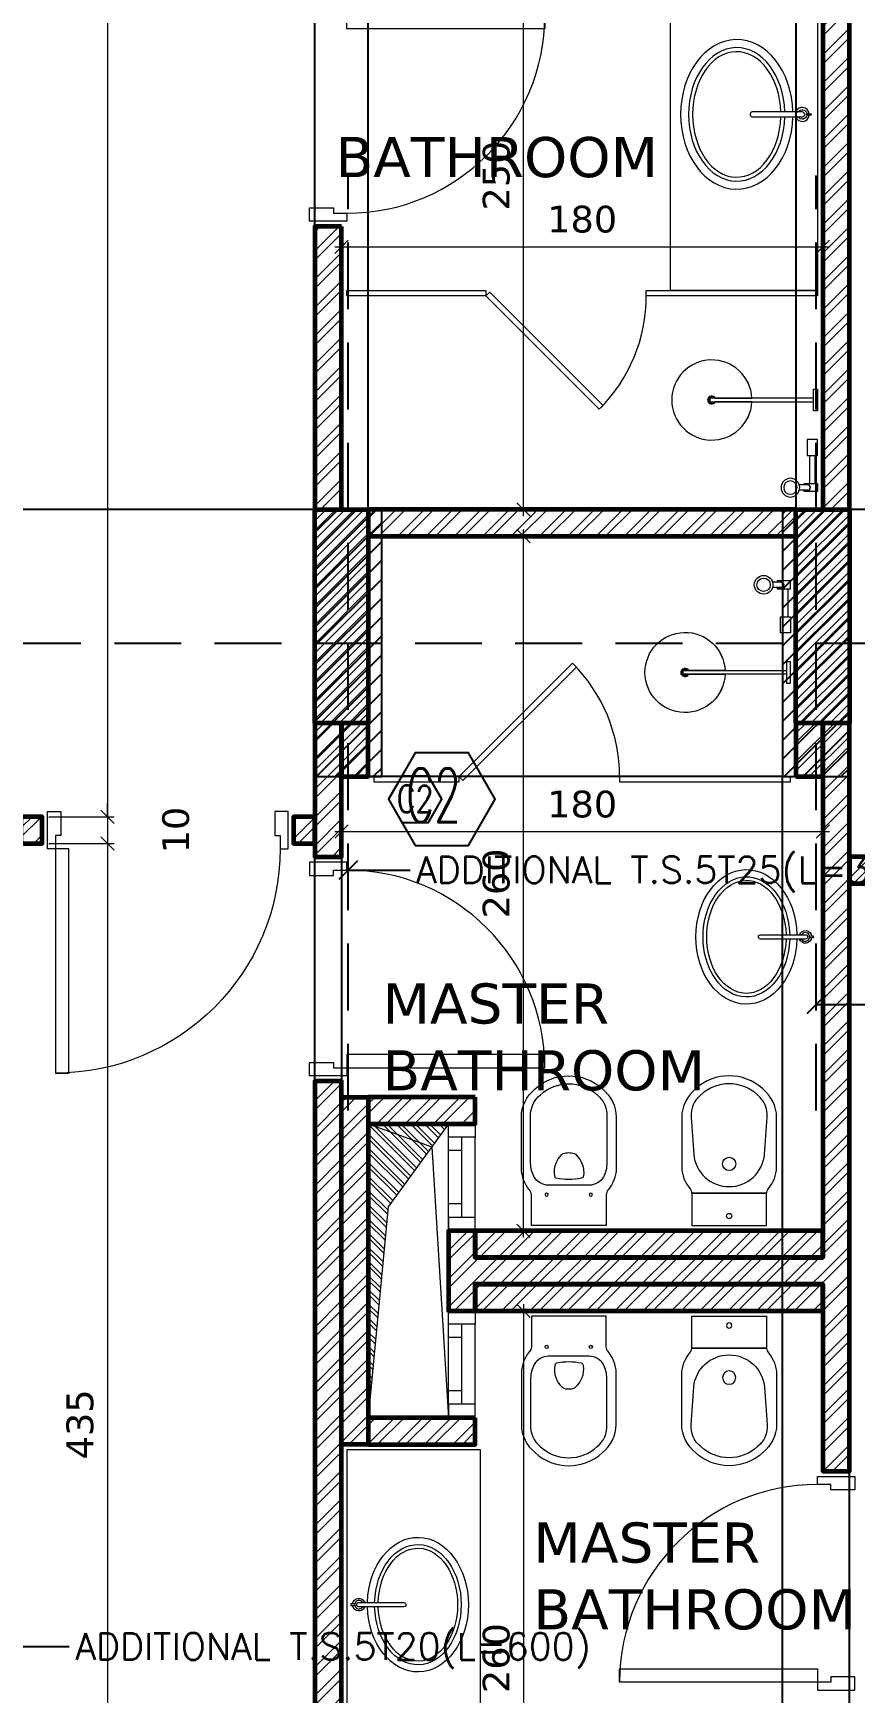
# Model space of a CAD drawing. Header units: inches. Extents: x -48 to 777, y -156 to 510.
# Drawn here: x 399.12 to 402.2, y 131.03 to 137.24 of the extents above; entities that cross this region are included whole.
import ezdxf
from ezdxf.enums import TextEntityAlignment as Align

# ---------------------------------------------------------------- set-up
doc = ezdxf.new("R2010")
doc.units = ezdxf.units.IN
doc.header["$MEASUREMENT"] = 0
doc.set_wipeout_variables(frame=1)
doc.linetypes.add('ACAD_ISO10W100', pattern=[18, 12, -3, 0, -3])
doc.linetypes.add('HIDDEN', pattern=[0.375, 0.25, -0.125])
doc.layers.get('Defpoints').update_dxf_attribs({"lineweight": 5})
for name, color, linetype, lineweight in [('A-AXIS ST', 251, 'ACAD_ISO10W100', 5), ('A-DIM', 9, 'Continuous', 5), ('A-DOORS', 38, 'Continuous', 20), ('A-LEVELS', 139, 'Continuous', 20), ('A-LIMIT LOT', 235, 'ACAD_ISO10W100', 20), ('A-PILLARS', 1, 'Continuous', 60), ('A-PROJECTION2', 5, 'Continuous', 20), ('A-SANITARY', 120, 'Continuous', 5), ('A-TEXT', 50, 'Continuous', 15), ('A-WALLS', 7, 'Continuous', 60), ('A-WINDOWS', 4, 'Continuous', 20), ('D-GLASS', 171, 'Continuous', 20), ('H-OTHERS', 189, 'Continuous', 5), ('H-PILLARS', 61, 'Continuous', 5), ('H-WALLS', 51, 'Continuous', 5), ('str-shaft', 1, 'Continuous', 5)]:
    doc.layers.add(name, color=color, linetype=linetype, lineweight=lineweight)
for name, color, linetype in [('pts pc', 7, 'Continuous'), ('Str-Axes', 8, 'Continuous'), ('str-col-hatch', 8, 'Continuous'), ('str-COL-TAG-100', 1, 'Continuous'), ('str-COL-TAG-50', 7, 'Continuous'), ('str-columns', 3, 'Continuous'), ('str-slab-top', 1, 'Continuous'), ('str-sunken-slabs', 5, 'Continuous')]:
    doc.layers.add(name, color=color, linetype=linetype)
doc.styles.add('ROMAN', font='ROMANS.SHX')
doc.styles.add('ROMAND', font='verdana.ttf')
doc.styles.add('ROMANS', font='romans__.ttf', dxfattribs={"height": 0.14})
doc.dimstyles.new('M-1.50', dxfattribs={"dimtxt": 0.1, "dimasz": 0.05, "dimexe": 0.025, "dimexo": 0.025, "dimgap": 0.05, "dimtad": 1, "dimlfac": 100, "dimrnd": 0.5, "dimzin": 9, "dimdsep": 46, "dimtxsty": 'ROMAND', "dimblk": 'OBLIQUE', "dimcen": 1, "dimdle": 0.025, "dimclrd": 256, "dimclre": 256, "dimclrt": 2, "dimadec": 0, "dimazin": 0, "dimtfac": 0.666667, "dimtmove": 2, "dimatfit": 3, "dimfxl": 0.04, "dimtolj": 1, "dimtzin": 5, "dimlwd": -1, "dimlwe": -1, "dimarcsym": 0})
doc.dimstyles.new('structure', dxfattribs={"dimtxt": 0.1, "dimasz": 0.07, "dimexe": 0.18, "dimexo": 1, "dimgap": 0.05, "dimtad": 1, "dimdec": 1, "dimlfac": 100, "dimrnd": 0.5, "dimdsep": 46, "dimtxsty": 'ROMAN', "dimblk1": 'OBLIQUE', "dimblk2": 'OBLIQUE', "dimsah": 1, "dimcen": 0.009, "dimse1": 1, "dimse2": 1, "dimclrd": 4, "dimclre": 9, "dimclrt": 1, "dimadec": 0, "dimazin": 0, "dimtfac": 0.066667, "dimtdec": 1, "dimtix": 1, "dimtmove": 2, "dimatfit": 3, "dimldrblk": 'OBLIQUE', "dimfxl": 0.18, "dimtolj": 1, "dimarcsym": 0})
pattern_1 = [(45, (-242.49175, -175.21088), (-0.0530330086, 0.0530330086), []), (45, (-242.4564, -175.21088), (-0.0530330086, 0.0530330086), [])]

# ---------------------------------------------------------------- blocks, each defined once
blk = doc.blocks.new('*U35')
for points in [[(130, -160), (100, -160), (100, -20), (150, -20), (150, -110), (130, -110), (130, -160)], [(970, -160), (1000, -160), (1000, -20), (950, -20), (950, -110), (970, -110), (970, -160)], [(920, -1000), (920, -160), (970, -160), (970, -1000)]]:
    blk.add_lwpolyline(points, close=True)
blk.add_arc((970, -160), 840, 180, 270)
blk = doc.blocks.new('*U38')
for points in [[(130, -160), (100, -160), (100, -20), (150, -20), (150, -110), (130, -110), (130, -160)], [(870, -160), (900, -160), (900, -20), (850, -20), (850, -110), (870, -110), (870, -160)], [(820, -900), (820, -160), (870, -160), (870, -900)]]:
    blk.add_lwpolyline(points, close=True)
blk.add_arc((870, -160), 740, 180, 270)
blk = doc.blocks.new('*U54')
for points in [[(130, -160), (100, -160), (100, -20), (150, -20), (150, -110), (130, -110), (130, -160)], [(870, -160), (900, -160), (900, -20), (850, -20), (850, -110), (870, -110), (870, -160)], [(180, -900), (180, -160), (130, -160), (130, -900)]]:
    blk.add_lwpolyline(points, close=True)
blk.add_arc((130, -160), 740, 270, 0)
blk = doc.blocks.new('A$C4CB417C4')
blk.add_lwpolyline([(245.2, 7), (381.7, 7, -4.038071), (381.7, -7), (245.2, -7, 42.833797)], format="xyb", close=True)
at = {"ltscale": 0.1}
blk.add_lwpolyline([(0, 40), (15, 40), (15, -40), (0, -40)], close=True, dxfattribs=at)
blk.add_lwpolyline([(402, 7), (15, 7), (15, -7), (402, -7)], close=True)
for radius, start, end in [(150, 182.67477, 177.32523), (15, 207.81814, 152.18186), (12, 215.68533, 144.31467)]:
    blk.add_arc((395, 0), radius, start, end, dxfattribs=at)
blk = doc.blocks.new('A$C666D454D')
at = {"ltscale": 0.1}
for p, q in [((37, 10), (67.5, 10)), ((37, -10), (67.5, -10))]:
    blk.add_line(p, q, dxfattribs=at)
blk.add_lwpolyline([(37, 11), (47, 11), (47, 10.5), (50, 10.5), (50, 15), (0, 15), (0, -15), (50, -15), (50, -10.5), (47, -10.5), (47, -11), (37, -11, -1)], format="xyb", close=True, dxfattribs=at)
blk.add_lwpolyline([(37, -10), (37, -10), (37, -10, -1), (37, 10), (37, 10), (37, 10)], format="xyb", dxfattribs=at)
for radius in [35, 25]:
    blk.add_circle((101, 0), radius, dxfattribs=at)
blk = doc.blocks.new('A$C05B82E3A')
at = {"ltscale": 0.1}
for p, q in [((-30, 29), (-135, 29)), ((-30, 9), (-135, 9))]:
    blk.add_line(p, q, dxfattribs=at)
blk.add_lwpolyline([(30, 0), (30, 38), (-30, 38), (-30, 0)], close=True, dxfattribs=at)
at = {"ltscale": 0.1, "xscale": -1, "rotation": 270}
blk.add_blockref('A$C666D454D', (-150, 0), dxfattribs=at)
blk = doc.blocks.new('fghjgcfd')
for points in [[(114.5932, -90.6209, 0.697476), (114.5868, -90.6535), (114.5868, -90.6631, -0.791584), (114.5932, -90.6121)], [(114.6052, -90.8243, -0.509087), (114.5932, -90.8331, -0.325305), (114.5868, -90.8243), (114.5868, -90.6384, -1), (114.6052, -90.6384)], [(114.6052, -90.6631), (114.6052, -90.6535, 0.697476), (114.5988, -90.6209), (114.5988, -90.6121, -0.791584)]]:
    blk.add_lwpolyline(points, format="xyb", close=True)
blk.add_lwpolyline([(114.5988, -90.6044), (114.5932, -90.6044), (114.5932, -90.6223), (114.5988, -90.6223)], close=True)
at = {"extrusion": (0, 0, -1)}
for major_axis, ratio, start_param, end_param in [((-0.28, 0), 0.75, 7.88683, 14.104318), ((-0.25, 0), 0.72, 7.890774, 14.100375), ((-0.235, 0), 0.702128, 7.893123, 14.098025)]:
    blk.add_ellipse((114.596, -90.8834), major_axis=major_axis, ratio=ratio, start_param=start_param, end_param=end_param, dxfattribs=at)
blk = doc.blocks.new('*U32')
for p, q in [((50, 100), (350, 100)), ((50, 50), (350, 50)), ((50, 0), (350, 0)), ((300, 50), (300, 0))]:
    blk.add_line(p, q)
for points in [[(0, 100), (50, 100), (50, 0), (0, 0)], [(400, 100), (350, 100), (350, 0), (400, 0)], [(100, 50), (100, 0)]]:
    blk.add_lwpolyline(points)
blk = doc.blocks.new('A$C114C6178')
for points in [[(177.5, -211.9, 0.16864), (147.3, -132.7, -0.198912), (140, -115), (140, 0), (-140, 0), (-140, -115, -0.198912), (-147.3, -132.7, 0.16864), (-177.5, -211.9), (-177.5, -405, 0.225866), (-126.2, -510.7, 0.390178), (126.2, -510.7, 0.225866), (177.5, -405)], [(142.8, -231.9, 0.110329), (129.5, -180.6, 0.254034), (77, -150), (-77, -150, 0.254034), (-129.5, -180.6, 0.110329), (-142.8, -231.9), (-142.8, -405, 0.247706), (-105.9, -488.7, 0.390724), (106.2, -488.4, 0.246571), (142.8, -405)], [(54.9, -185.7, 0.338204), (47.1, -176.5, 0.109547), (-47.1, -176.5, 0.38369), (-52.4, -185.7, 0.252795), (-25.1, -266.2, 0.060555), (-21, -268.7, 0.083015), (0, -272.4, 0.083015), (21, -268.7, 0.060555), (25.1, -266.2, 0.250335)]]:
    blk.add_lwpolyline(points, format="xyb", close=True)
for centre in [(-82.5, -115), (82.5, -115)]:
    blk.add_circle(centre, 5.91)
blk = doc.blocks.new('A$C2C2B24A1')
blk.add_lwpolyline([(140, 0), (-140, 0), (-140, -120), (140, -120)], close=True)
for points in [[(177.5, -216.9, 0.16864), (147.3, -137.7, -0.198912), (140, -120), (-140, -120, -0.198912), (-147.3, -137.7, 0.16864), (-177.5, -216.9), (-177.5, -405, 0.225866), (-126.2, -510.7, 0.390178), (126.2, -510.7, 0.225866), (177.5, -405)], [(132.5, -265.9, 0.912829), (-132.5, -265.9), (-142.5, -405.5, 0.248747), (-106.2, -488.4, 0.391606), (106.2, -488.4, 0.250136), (142.5, -405)]]:
    blk.add_lwpolyline(points, format="xyb", close=True)
for centre, radius in [((0, -35), 10), ((0, -230), 25)]:
    blk.add_circle(centre, radius)
blk = doc.blocks.new('AXIS')
at = {"layer": 'A-AXIS ST', "ltscale": 0.1}
for p, q in [((642.66853, 296.91777), (642.66853, 336.01919)), ((644.66853, 296.91777), (644.66853, 336.01919)), ((657.61853, 310.66777), (627.81853, 310.66777))]:
    blk.add_line(p, q, dxfattribs=at)
blk = doc.blocks.new('_Oblique')
at = {"color": 0, "linetype": 'ByBlock', "lineweight": -2}
blk.add_line((-0.5, -0.5), (0.5, 0.5), dxfattribs=at)
blk = doc.blocks.new('*D152')
at = {"layer": 'A-DIM', "transparency": 16777216}
blk.add_line((400.9579, 135.4319), (400.9579, 137.9819), dxfattribs=at)
at = {"layer": 'Defpoints', "color": 0, "transparency": 16777216}
for p in [(400.9579, 137.9569), (400.9579, 137.9569), (400.9579, 135.4569)]:
    blk.add_point(p, dxfattribs=at)
at = {"layer": 'A-DIM', "transparency": 16777216, "xscale": 0.05, "yscale": 0.05, "zscale": 0.05}
for p, rotation in [((400.9579, 137.9569), 90), ((400.9579, 135.4569), 270)]:
    blk.add_blockref('_Oblique', p, dxfattribs=dict(at, rotation=rotation))
at = {"layer": 'A-DIM', "color": 2, "transparency": 16777216, "insert": (400.8558, 136.7069), "char_height": 0.1, "attachment_point": 5, "rotation": 90, "style": 'ROMAND'}
blk.add_mtext('\\A1;250', dxfattribs=at)
blk = doc.blocks.new('*D153')
at = {"layer": 'A-DIM', "transparency": 16777216}
for p, q in [((400.2518, 136.4408), (402.1018, 136.4408)), ((400.2768, 136.4158), (400.2768, 136.4158))]:
    blk.add_line(p, q, dxfattribs=at)
at = {"layer": 'Defpoints', "color": 0, "transparency": 16777216}
for p in [(400.2768, 136.4408), (402.0768, 136.4408), (402.0768, 136.4408)]:
    blk.add_point(p, dxfattribs=at)
at = {"layer": 'A-DIM', "transparency": 16777216, "xscale": 0.05, "yscale": 0.05, "zscale": 0.05, "rotation": 180}
blk.add_blockref('_Oblique', (400.2768, 136.4408), dxfattribs=at)
at = {"layer": 'A-DIM', "transparency": 16777216, "xscale": 0.05, "yscale": 0.05, "zscale": 0.05}
blk.add_blockref('_Oblique', (402.0768, 136.4408), dxfattribs=at)
at = {"layer": 'A-DIM', "color": 2, "transparency": 16777216, "insert": (401.1768, 136.5431), "char_height": 0.1, "attachment_point": 5, "style": 'ROMAND'}
blk.add_mtext('\\A1;180', dxfattribs=at)
blk = doc.blocks.new('*D154')
at = {"layer": 'A-DIM', "transparency": 16777216}
for p, q in [((400.2518, 134.251), (402.1018, 134.251)), ((400.2768, 134.226), (400.2768, 134.226))]:
    blk.add_line(p, q, dxfattribs=at)
at = {"layer": 'Defpoints', "color": 0, "transparency": 16777216}
for p in [(400.2768, 134.251), (402.0768, 134.251), (402.0768, 134.251)]:
    blk.add_point(p, dxfattribs=at)
at = {"layer": 'A-DIM', "transparency": 16777216, "xscale": 0.05, "yscale": 0.05, "zscale": 0.05, "rotation": 180}
blk.add_blockref('_Oblique', (400.2768, 134.251), dxfattribs=at)
at = {"layer": 'A-DIM', "transparency": 16777216, "xscale": 0.05, "yscale": 0.05, "zscale": 0.05}
blk.add_blockref('_Oblique', (402.0768, 134.251), dxfattribs=at)
at = {"layer": 'A-DIM', "color": 2, "transparency": 16777216, "insert": (401.1768, 134.3533), "char_height": 0.1, "attachment_point": 5, "style": 'ROMAND'}
blk.add_mtext('\\A1;180', dxfattribs=at)
blk = doc.blocks.new('*D155')
at = {"layer": 'A-DIM', "transparency": 16777216}
for p, q in [((400.9579, 132.7319), (400.9579, 135.3819)), ((400.9329, 132.7569), (400.9329, 132.7569))]:
    blk.add_line(p, q, dxfattribs=at)
at = {"layer": 'Defpoints', "color": 0, "transparency": 16777216}
for p in [(400.9579, 135.3569), (400.9579, 135.3569), (400.9579, 132.7569)]:
    blk.add_point(p, dxfattribs=at)
at = {"layer": 'A-DIM', "transparency": 16777216, "xscale": 0.05, "yscale": 0.05, "zscale": 0.05}
for p, rotation in [((400.9579, 135.3569), 90), ((400.9579, 132.7569), 270)]:
    blk.add_blockref('_Oblique', p, dxfattribs=dict(at, rotation=rotation))
at = {"layer": 'A-DIM', "color": 2, "transparency": 16777216, "insert": (400.8558, 134.0569), "char_height": 0.1, "attachment_point": 5, "rotation": 90, "style": 'ROMAND'}
blk.add_mtext('\\A1;260', dxfattribs=at)
blk = doc.blocks.new('*D156')
at = {"layer": 'A-DIM', "transparency": 16777216}
blk.add_line((400.9579, 132.4819), (400.9579, 129.8319), dxfattribs=at)
at = {"layer": 'Defpoints', "color": 0, "transparency": 16777216}
for p in [(400.9579, 132.4569), (400.9579, 129.8569), (400.9579, 129.8569)]:
    blk.add_point(p, dxfattribs=at)
at = {"layer": 'A-DIM', "transparency": 16777216, "xscale": 0.05, "yscale": 0.05, "zscale": 0.05}
for p, rotation in [((400.9579, 132.4569), 90), ((400.9579, 129.8569), 270)]:
    blk.add_blockref('_Oblique', p, dxfattribs=dict(at, rotation=rotation))
at = {"layer": 'A-DIM', "color": 2, "transparency": 16777216, "insert": (400.8558, 131.1569), "char_height": 0.1, "attachment_point": 5, "rotation": 90, "style": 'ROMAND'}
blk.add_mtext('\\A1;260', dxfattribs=at)
blk = doc.blocks.new('*D276')
at = {"layer": 'A-DIM', "transparency": 16777216}
for p, q in [((399.4006, 142.4819), (399.4006, 134.2819)), ((399.1818, 142.4569), (399.4256, 142.4569)), ((399.1818, 134.3069), (399.4256, 134.3069))]:
    blk.add_line(p, q, dxfattribs=at)
at = {"layer": 'Defpoints', "color": 0, "transparency": 16777216}
for p in [(399.1568, 142.4569), (399.1568, 134.3069), (399.4006, 134.3069)]:
    blk.add_point(p, dxfattribs=at)
at = {"layer": 'A-DIM', "transparency": 16777216, "xscale": 0.05, "yscale": 0.05, "zscale": 0.05}
for p, rotation in [((399.4006, 142.4569), 90), ((399.4006, 134.3069), 270)]:
    blk.add_blockref('_Oblique', p, dxfattribs=dict(at, rotation=rotation))
at = {"layer": 'A-DIM', "color": 2, "transparency": 16777216, "insert": (399.2983, 138.3819), "char_height": 0.1, "attachment_point": 5, "rotation": 90, "style": 'ROMAND'}
blk.add_mtext('\\A1;815', dxfattribs=at)
blk = doc.blocks.new('*D277')
at = {"layer": 'A-DIM', "transparency": 16777216}
for p, q in [((399.4006, 134.3069), (399.4006, 134.3569)), ((399.1818, 134.3069), (399.4256, 134.3069)), ((399.4006, 134.3069), (399.4006, 134.2069)), ((399.1818, 134.2069), (399.4256, 134.2069)), ((399.4006, 134.2069), (399.4006, 134.1569))]:
    blk.add_line(p, q, dxfattribs=at)
at = {"layer": 'Defpoints', "color": 0, "transparency": 16777216}
for p in [(399.1568, 134.3069), (399.1568, 134.2069), (399.4006, 134.2069)]:
    blk.add_point(p, dxfattribs=at)
at = {"layer": 'A-DIM', "transparency": 16777216, "xscale": 0.05, "yscale": 0.05, "zscale": 0.05}
for p, rotation in [((399.4006, 134.3069), 270), ((399.4006, 134.2069), 90)]:
    blk.add_blockref('_Oblique', p, dxfattribs=dict(at, rotation=rotation))
at = {"layer": 'A-DIM', "color": 2, "transparency": 16777216, "insert": (399.6567, 134.2569), "char_height": 0.1, "attachment_point": 5, "rotation": 90, "style": 'ROMAND'}
blk.add_mtext('\\A1;10', dxfattribs=at)
blk = doc.blocks.new('*D278')
at = {"layer": 'A-DIM', "transparency": 16777216}
for p, q in [((399.1818, 134.2069), (399.4256, 134.2069)), ((399.4006, 134.2319), (399.4006, 129.8319)), ((399.1743, 129.8569), (399.4256, 129.8569))]:
    blk.add_line(p, q, dxfattribs=at)
at = {"layer": 'Defpoints', "color": 0, "transparency": 16777216}
for p in [(399.1568, 134.2069), (399.1493, 129.8569), (399.4006, 129.8569)]:
    blk.add_point(p, dxfattribs=at)
at = {"layer": 'A-DIM', "transparency": 16777216, "xscale": 0.05, "yscale": 0.05, "zscale": 0.05}
for p, rotation in [((399.4006, 134.2069), 90), ((399.4006, 129.8569), 270)]:
    blk.add_blockref('_Oblique', p, dxfattribs=dict(at, rotation=rotation))
at = {"layer": 'A-DIM', "color": 2, "transparency": 16777216, "insert": (399.2985, 132.0319), "char_height": 0.1, "attachment_point": 5, "rotation": 90, "style": 'ROMAND'}
blk.add_mtext('\\A1;435', dxfattribs=at)
blk = doc.blocks.new('LOT 688  TOPOGRAPHIC PLAN')
at = {"layer": 'A-LEVELS', "color": 209, "linetype": 'Continuous'}
blk.add_lwpolyline([(-315987.3139, -27924.71456), (-315987.0728, -27924.53599), (-315986.63945, -27924.05385), (-315986.25778, -27923.53972), (-315985.91179, -27923.05221), (-315985.58565, -27922.55544), (-315985.26302, -27922.01262), (-315984.91153, -27921.46935), (-315984.70889, -27921.24231), (-315984.47953, -27921.07004), (-315984.21712, -27920.9705), (-315983.9239, -27920.93551), (-315983.29488, -27920.90163), (-315982.66807, -27920.74485), (-315982.05416, -27920.48321), (-315980.86908, -27919.86169)], dxfattribs=at)
at = {"linetype": 'Continuous'}
blk.add_wipeout([(-315996.80172, -27893.57917), (-315969.32038, -27896.23659), (-315969.32038, -27930.53073), (-315964.08799, -27936.87852), (-315964.6636, -27941.43051), (-315970.22923, -27937.16678), (-315985.1164, -27950.2257)], dxfattribs=at).dxf.layer = 'A-LIMIT LOT'
blk = doc.blocks.new('tags')
at = {"layer": 'str-COL-TAG-100', "color": 2}
blk.add_lwpolyline([(0.125, -0.2616), (0.325, -0.2616), (0.425, -0.0884), (0.325, 0.0848), (0.125, 0.0848), (0.025, -0.0884)], close=True, dxfattribs=at)
at = {"layer": 'str-COL-TAG-50', "color": 2}
blk.add_lwpolyline([(0.075, -0.175), (0.175, -0.175), (0.225, -0.0884), (0.175, -0.0018), (0.075, -0.0018), (0.025, -0.0884)], close=True, dxfattribs=at)
at = {"layer": 'str-COL-TAG-100', "color": 1, "style": 'ROMANS', "width": 0.699426}
blk.add_attdef('NUMBER', text='', height=0.2, dxfattribs=at).set_placement((0.0918, -0.1741), (0.3679, -0.1741), align=Align.FIT)
at = {"layer": 'str-COL-TAG-50', "color": 1, "style": 'ROMANS', "width": 0.697102}
blk.add_attdef('NUMBER', text='', height=0.1, dxfattribs=at).set_placement((0.0562, -0.1375), (0.1938, -0.1375), align=Align.FIT)

msp = doc.modelspace()

# ---------------------------------------------------------------- block references
at = {"layer": 'pts pc'}
msp.add_blockref('LOT 688  TOPOGRAPHIC PLAN', (316381.44716, 28057.10823), dxfattribs=at)

# ---------------------------------------------------------------- next in the draw order: hatches: boundary and pattern name
at = {"layer": 'H-OTHERS'}
h = msp.add_hatch(dxfattribs=at)
h.set_pattern_fill('ANSI32', color=256, scale=0.1, angle=-231.511645)
h.set_pattern_definition([(135, (392.232857, 117.487407), (-0.026516504, -0.026516504), []), (135, (392.232857, 117.505084), (-0.026516504, -0.026516504), [])])
h.paths.add_polyline_path([(400.67678, 133.15688), (400.45129, 132.84646), (400.37678, 132.05688), (400.37678, 133.15688)])
at = {"layer": 'H-PILLARS', "linetype": 'Continuous'}
h = msp.add_hatch(dxfattribs=at)
h.set_pattern_fill('ANSI31', color=256, scale=0.2)
h.set_pattern_definition([(45, (-145.241753, -178.00263), (-0.0176776695, 0.0176776695), [])])
h.paths.add_polyline_path([(400.37678, 134.65688), (400.17678, 134.65688), (400.17678, 135.45688), (400.37678, 135.45688)])
h = msp.add_hatch(dxfattribs=at)
h.set_pattern_fill('ANSI31', color=256, scale=0.2)
h.set_pattern_definition([(45, (-143.441753, -178.00263), (-0.0176776695, 0.0176776695), [])])
h.paths.add_polyline_path([(402.17678, 134.65688), (401.97678, 134.65688), (401.97678, 135.45688), (402.17678, 135.45688)])
at = {"layer": 'H-WALLS'}
h = msp.add_hatch(dxfattribs=at)
h.set_pattern_fill('ANSI32', color=256, scale=0.2)
h.set_pattern_definition(pattern_1)
h.paths.add_polyline_path([(400.77678, 138.15688), (402.07678, 138.15688), (402.07678, 138.25688), (400.77678, 138.25688)], flags=16)
h.paths.add_polyline_path([(400.77678, 137.95688), (402.07678, 137.95688), (402.07678, 138.05688), (400.77678, 138.05688)], flags=16)
h.paths.add_polyline_path([(402.07678, 138.15688), (400.77678, 138.15688), (400.77678, 138.25688), (400.67678, 138.25688), (400.67678, 137.95688), (400.77678, 137.95688), (400.77678, 138.05688), (402.07678, 138.05688)], flags=16)
h.paths.add_polyline_path([(402.17678, 138.85779), (402.07678, 138.85779), (402.07678, 135.45688), (402.17678, 135.45688)], flags=17)
h = msp.add_hatch(dxfattribs=at)
h.set_pattern_fill('ANSI32', color=256, scale=0.2)
h.set_pattern_definition(pattern_1)
h.paths.add_polyline_path([(400.27678, 136.51598), (400.17678, 136.51598), (400.17678, 135.45688), (400.27678, 135.45688)], flags=17)
h = msp.add_hatch(dxfattribs=at)
h.set_pattern_fill('ANSI32', color=256, scale=0.2)
h.set_pattern_definition(pattern_1)
h.paths.add_polyline_path([(401.97678, 135.45688), (400.37678, 135.45688), (400.37678, 135.35688), (401.97678, 135.35688)], flags=17)
h = msp.add_hatch(dxfattribs=at)
h.set_pattern_fill('ANSI32', color=256, scale=0.2)
h.set_pattern_definition(pattern_1)
h.paths.add_polyline_path([(400.27678, 134.65688), (400.17678, 134.65688), (400.17678, 134.15688), (400.27678, 134.15688)], flags=17)
h = msp.add_hatch(dxfattribs=at)
h.set_pattern_fill('ANSI32', color=256, scale=0.2)
h.set_pattern_definition(pattern_1)
h.paths.add_polyline_path([(400.27678, 134.45713), (400.37678, 134.45713), (400.37678, 134.65688), (400.27678, 134.65688)], flags=17)
h = msp.add_hatch(dxfattribs=at)
h.set_pattern_fill('ANSI32', color=256, scale=0.2)
h.set_pattern_definition(pattern_1)
h.paths.add_polyline_path([(401.97678, 134.45713), (402.07678, 134.45713), (402.07678, 134.65688), (401.97678, 134.65688)], flags=16)
h.paths.add_polyline_path([(400.77678, 132.65688), (402.07678, 132.65688), (402.07678, 132.75688), (400.77678, 132.75688)], flags=16)
h.paths.add_polyline_path([(400.77678, 132.45688), (402.07678, 132.45688), (402.07678, 132.55688), (400.77678, 132.55688)], flags=16)
h.paths.add_polyline_path([(400.77678, 132.55688), (402.07678, 132.55688), (402.07678, 131.85688), (402.17678, 131.85688), (402.17678, 134.65688), (402.07678, 134.65688), (402.07678, 132.65688), (400.77678, 132.65688), (400.77678, 132.75688), (400.67678, 132.75688), (400.67678, 132.45688), (400.77678, 132.45688)], flags=17)
h = msp.add_hatch(dxfattribs=at)
h.set_pattern_fill('ANSI32', color=256, scale=0.2)
h.set_pattern_definition(pattern_1)
h.paths.add_polyline_path([(399.07678, 134.20688), (399.15678, 134.20688), (399.15678, 134.30688), (399.07678, 134.30688)], flags=17)
h = msp.add_hatch(dxfattribs=at)
h.set_pattern_fill('ANSI32', color=256, scale=0.2)
h.set_pattern_definition(pattern_1)
h.paths.add_polyline_path([(400.17678, 134.30688), (400.09678, 134.30688), (400.09678, 134.20688), (400.17678, 134.20688)], flags=17)
h = msp.add_hatch(dxfattribs=at)
h.set_pattern_fill('ANSI32', color=256, scale=0.2)
h.set_pattern_definition(pattern_1)
h.paths.add_polyline_path([(402.17678, 134.05688), (402.25678, 134.05688), (402.25678, 134.15688), (402.17678, 134.15688)], flags=17)
h = msp.add_hatch(dxfattribs=at)
h.set_pattern_fill('ANSI32', color=256, scale=0.2)
h.set_pattern_definition(pattern_1)
h.paths.add_polyline_path([(400.27678, 132.40688), (400.27678, 132.80688), (400.27678, 133.31688), (400.17678, 133.31688), (400.17678, 132.42901), (400.17678, 129.85688), (400.27678, 129.85688), (400.27678, 132.30688)], flags=17)
h = msp.add_hatch(dxfattribs=at)
h.set_pattern_fill('ANSI32', color=256, scale=0.2)
h.set_pattern_definition(pattern_1)
h.paths.add_polyline_path([(400.37678, 131.95688), (400.27678, 131.95688), (400.27678, 133.25688), (400.37678, 133.25688)], flags=17)
h = msp.add_hatch(dxfattribs=at)
h.set_pattern_fill('ANSI32', color=256, scale=0.2)
h.set_pattern_definition(pattern_1)
h.paths.add_polyline_path([(400.77678, 133.25688), (400.37678, 133.25688), (400.37678, 133.15688), (400.77678, 133.15688)], flags=17)
h = msp.add_hatch(dxfattribs=at)
h.set_pattern_fill('ANSI32', color=256, scale=0.2)
h.set_pattern_definition(pattern_1)
h.paths.add_polyline_path([(400.77678, 132.05688), (400.37678, 132.05688), (400.37678, 131.95688), (400.77678, 131.95688)], flags=17)
at = {"layer": 'str-col-hatch'}
h = msp.add_hatch(dxfattribs=at)
h.set_pattern_fill('ANSI31', color=256, scale=0.4)
h.set_pattern_definition([(45, (-296.00302, 83.647635), (-0.035355339, 0.035355339), [])])
h.paths.add_polyline_path([(400.17678, 135.45688), (400.17678, 134.45688), (400.42678, 134.45688), (400.42678, 135.45688)])
h = msp.add_hatch(dxfattribs=at)
h.set_pattern_fill('ANSI31', color=256, scale=0.4)
h.set_pattern_definition([(45, (-294.25302, 83.647635), (-0.035355339, 0.035355339), [])])
h.paths.add_polyline_path([(401.92678, 135.45688), (401.92678, 134.45688), (402.17678, 134.45688), (402.17678, 135.45688)])

# ---------------------------------------------------------------- next in the draw order: linework, layer by layer
at = {"layer": 'A-PILLARS'}
for points in [[(400.37678, 134.65688), (400.17678, 134.65688), (400.17678, 135.45688), (400.37678, 135.45688)], [(402.17678, 134.65688), (401.97678, 134.65688), (401.97678, 135.45688), (402.17678, 135.45688)]]:
    msp.add_lwpolyline(points, close=True, dxfattribs=at)
at = {"layer": 'A-PROJECTION2'}
msp.add_lwpolyline([(400.37678, 132.05688), (400.67678, 132.05688), (400.67678, 133.15688), (400.37678, 133.15688)], close=True, dxfattribs=at)
at = {"layer": 'A-SANITARY'}
msp.add_lwpolyline([(402.05678, 136.27688), (401.50678, 136.27688), (401.50678, 137.93688), (402.05678, 137.93688), (402.05678, 137.92359), (402.05678, 137.92359)], close=True, dxfattribs=at)
msp.add_lwpolyline([(400.29678, 131.93688), (400.29678, 130.77688), (400.79678, 130.77688), (400.79678, 131.93688), (400.69678, 131.93688), (400.69678, 131.93688), (400.29678, 131.93688)], dxfattribs=at)
at = {"layer": 'A-WALLS', "linetype": 'Continuous'}
for points in [[(402.17678, 138.85779), (402.07678, 138.85779), (402.07678, 135.45688), (402.17678, 135.45688)], [(400.77678, 132.65688), (402.07678, 132.65688), (402.07678, 132.75688), (400.77678, 132.75688)], [(400.77678, 132.45688), (402.07678, 132.45688), (402.07678, 132.55688), (400.77678, 132.55688)]]:
    msp.add_lwpolyline(points, close=True, dxfattribs=at)
at = {"layer": 'A-WALLS'}
for points in [[(400.27678, 136.51598), (400.17678, 136.51598), (400.17678, 135.45688), (400.27678, 135.45688)], [(401.97678, 135.45688), (400.37678, 135.45688), (400.37678, 135.35688), (401.97678, 135.35688)], [(400.27678, 134.65688), (400.17678, 134.65688), (400.17678, 134.15688), (400.27678, 134.15688)], [(400.27678, 134.45713), (400.37678, 134.45713), (400.37678, 134.65688), (400.27678, 134.65688)], [(400.77678, 132.55688), (402.07678, 132.55688), (402.07678, 131.85688), (402.17678, 131.85688), (402.17678, 134.65688), (402.07678, 134.65688), (402.07678, 132.65688), (400.77678, 132.65688), (400.77678, 132.75688), (400.77678, 132.75688), (400.67678, 132.75688), (400.67678, 132.45688), (400.77678, 132.45688), (400.77678, 132.45688)], [(401.97678, 134.45713), (402.07678, 134.45713), (402.07678, 134.65688), (401.97678, 134.65688)], [(399.07678, 134.20688), (399.15678, 134.20688), (399.15678, 134.30688), (399.07678, 134.30688)], [(400.17678, 134.30688), (400.09678, 134.30688), (400.09678, 134.20688), (400.17678, 134.20688)], [(402.17678, 134.05688), (402.25678, 134.05688), (402.25678, 134.15688), (402.17678, 134.15688)], [(400.27678, 132.40688), (400.27678, 132.80688), (400.27678, 133.31688), (400.17678, 133.31688), (400.17678, 132.42901), (400.17678, 129.85688), (400.27678, 129.85688), (400.27678, 132.30688)], [(400.37678, 131.95688), (400.27678, 131.95688), (400.27678, 133.25688), (400.37678, 133.25688)], [(400.77678, 133.25688), (400.37678, 133.25688), (400.37678, 133.15688), (400.77678, 133.15688)], [(400.77678, 132.05688), (400.37678, 132.05688), (400.37678, 131.95688), (400.77678, 131.95688)]]:
    msp.add_lwpolyline(points, close=True, dxfattribs=at)
at = {"layer": 'D-GLASS'}
for points in [[(400.81678, 136.25688), (400.29678, 136.25689), (400.29678, 136.27689), (400.81678, 136.27688), (400.81678, 136.25688)], [(401.24104, 135.83262), (400.81678, 136.25688), (400.83092, 136.27103), (401.25518, 135.84676), (401.24104, 135.83262)], [(402.05678, 136.25688), (401.41678, 136.25688), (401.41678, 136.27688), (402.05678, 136.27688), (402.05678, 136.25688)], [(401.14104, 134.88115), (400.71678, 134.45688), (400.73092, 134.44274), (401.15518, 134.86701), (401.14104, 134.88115)], [(400.71678, 134.45688), (400.39678, 134.45713), (400.39678, 134.43713), (400.71678, 134.43688), (400.71678, 134.45688)], [(401.95678, 134.45688), (401.31678, 134.45688), (401.31678, 134.43688), (401.95678, 134.43688), (401.95678, 134.45688)]]:
    msp.add_lwpolyline(points, dxfattribs=at)
for centre, start, end in [((400.81678, 136.25688), 314.999823, 0), ((400.71678, 134.45688), 0, 45.000177)]:
    msp.add_arc(centre, 0.6, start, end, dxfattribs=at)
at = {"layer": 'H-OTHERS'}
msp.add_lwpolyline([(400.67678, 133.15688), (400.45129, 132.84646), (400.37678, 132.05688), (400.37678, 133.15688), (400.67678, 133.15688)], dxfattribs=at)
at = {"layer": 'Str-Axes', "ltscale": 0.1}
for p, q in [((400.17678, 122.25688), (400.17678, 161.35831)), ((402.17678, 122.25688), (402.17678, 161.35831)), ((413.62657, 135.45688), (385.32678, 135.45688))]:
    msp.add_line(p, q, dxfattribs=at)
at = {"layer": 'str-columns'}
for points in [[(400.17678, 134.45688), (400.42678, 134.45688), (400.42678, 135.45688), (400.17678, 135.45688)], [(401.92678, 134.45688), (402.17678, 134.45688), (402.17678, 135.45688), (401.92678, 135.45688)]]:
    msp.add_lwpolyline(points, close=True, dxfattribs=at)
at = {"layer": 'str-shaft'}
msp.add_lwpolyline([(400.67678, 133.15688), (400.37678, 133.15688), (400.37678, 132.05688), (400.67678, 132.05688)], close=True, dxfattribs=at)
msp.add_lwpolyline([(400.37678, 133.15688), (400.61391, 133.07033), (400.67678, 132.05688)], dxfattribs=at)
at = {"layer": 'str-slab-top', "linetype": 'HIDDEN'}
for p, q in [((400.30178, 133.20688), (400.30178, 136.70688)), ((402.05178, 133.20688), (402.05178, 136.70688)), ((398.67678, 134.95688), (403.67678, 134.95688))]:
    msp.add_line(p, q, dxfattribs=at)
at = {"layer": 'str-slab-top'}
msp.add_lwpolyline([(401.92678, 134.45688), (400.27678, 134.45688), (400.27678, 130.75688), (401.92678, 130.75688)], close=True, dxfattribs=at)
at = {"layer": 'str-sunken-slabs'}
msp.add_lwpolyline([(400.37678, 139.85688), (401.97678, 139.85688), (401.97678, 135.45688), (400.37678, 135.45688)], close=True, dxfattribs=at)

# ---------------------------------------------------------------- next in the draw order: block references
at = {"layer": 'A-DIM'}
msp.add_blockref('AXIS', (-242.49175, -175.21088), dxfattribs=at)
msp.add_blockref('AXIS', (-242.49175, -175.21088), dxfattribs=at)
at = {"layer": 'A-DOORS', "xscale": 0.0009999999999906, "yscale": 0.0009999999999906, "zscale": 0.0009999999999906}
for name, p, rotation in [('*U38', (400.13678, 136.43598), 90.00000000000001), ('*U54', (400.13678, 133.23688), 90.00000000000001), ('*U38', (402.21678, 131.93688), 270)]:
    msp.add_blockref(name, p, dxfattribs=dict(at, rotation=rotation))
at = {"layer": 'A-DOORS', "xscale": -0.0009999999999906, "yscale": 0.0009999999999906, "zscale": 0.0009999999999906}
msp.add_blockref('*U35', (400.17678, 134.34688), dxfattribs=at)
at = {"layer": 'A-SANITARY', "xscale": -1, "rotation": 270}
msp.add_blockref('fghjgcfd', (492.63852, 22.33997), dxfattribs=at)
at = {"layer": 'A-SANITARY'}
for name, p, xscale, yscale, zscale, rotation in [('A$C4CB417C4', (402.05678, 135.86688), 0.001000000000885, 0.001000000000885, 0.001000000000885, 180), ('A$C05B82E3A', (402.05678, 135.6887), 0.001000000000885, 0.001000000000885, 0.001000000000885, 90.00000000000001), ('A$C05B82E3A', (401.95678, 135.02507), -0.001000000000885, 0.001000000000885, 0.001000000000885, 90), ('fghjgcfd', (483.58632, 236.99329), 0.9, 0.9, 0.9, 270), ('fghjgcfd', (318.76724, 28.22048), 0.9, 0.9, 0.9, 90)]:
    msp.add_blockref(name, p, dxfattribs=dict(at, xscale=xscale, yscale=yscale, zscale=zscale, rotation=rotation))
at = {"layer": 'A-SANITARY', "xscale": -0.001000000000885, "yscale": 0.001000000000885, "zscale": 0.001000000000885}
msp.add_blockref('A$C4CB417C4', (401.95678, 134.84688), dxfattribs=at)
at = {"layer": 'A-SANITARY', "extrusion": (0, 0, -1), "yscale": 0.001000000000885, "zscale": -0.001000000000885, "rotation": 180}
for name, p, xscale in [('A$C114C6178', (-401.12678, 132.77688), 0.001000000000885), ('A$C2C2B24A1', (-401.72678, 132.77688), -0.001000000000885)]:
    msp.add_blockref(name, p, dxfattribs=dict(at, xscale=xscale))
at = {"layer": 'A-SANITARY', "extrusion": (0, 0, -1), "yscale": 0.001000000000885, "zscale": -0.001000000000885}
for name, p, xscale in [('A$C114C6178', (-401.12678, 132.43688), -0.001000000000885), ('A$C2C2B24A1', (-401.72678, 132.43688), 0.001000000000885)]:
    msp.add_blockref(name, p, dxfattribs=dict(at, xscale=xscale))
at = {"layer": 'A-WINDOWS', "xscale": -0.0009999999999906004, "yscale": 0.0009999999999906004, "zscale": 0.0009999999999906004, "rotation": 270}
for p in [(400.67678, 132.75688), (400.67678, 132.05688)]:
    msp.add_blockref('*U32', p, dxfattribs=at)
at = {"layer": 'Str-Axes'}
msp.add_blockref('AXIS', (-242.49175, -175.21088), dxfattribs=at)
at = {"layer": 'str-columns'}
ref = msp.add_blockref('tags', (400.42678, 134.46073), dxfattribs=at)
ref.add_attrib('NUMBER', 'C2', dxfattribs={"layer": 'str-COL-TAG-50', "color": 1, "height": 0.1, "style": 'ROMANS', "width": 0.63631}).set_placement((400.48297, 134.32323), (400.62056, 134.32323), align=Align.FIT)
ref.add_attrib('NUMBER', 'C2', dxfattribs={"layer": 'str-COL-TAG-100', "color": 1, "height": 0.2, "style": 'ROMAN', "width": 0.564429}).set_placement((400.51862, 134.28667), (400.72289, 134.28667), align=Align.FIT)

# ---------------------------------------------------------------- next in the draw order: texts
at = {"layer": 'A-TEXT', "char_height": 0.15, "width": 2.3447222, "attachment_point": 1, "style": 'ROMAND'}
for s, insert in [('BATHROOM ', (400.25394, 136.85137)), ('MASTER \\PBATHROOM ', (400.42978, 133.68259)), ('MASTER \\PBATHROOM ', (400.99443, 131.66457))]:
    msp.add_mtext(s, dxfattribs=dict(at, insert=insert))
at = {"layer": 'str-slab-top', "style": 'ROMAN'}
for s, p in [('ADDITIONAL T.S.5T25(L=350)', (400.55516, 134.05774)), ('ADDITIONAL T.S.5T20(L=600)', (399.28016, 131.1506))]:
    msp.add_text(s, height=0.1, dxfattribs=at).set_placement(p)

# ---------------------------------------------------------------- next in the draw order: dimensions: what is measured, and where the dimension line sits
at = {"layer": 'A-DIM'}
for base, p1, p2, angle, picture, middle in [((399.40058, 134.30688), (399.15678, 142.45688), (399.15678, 134.30688), 90, '*D276', (399.2983, 138.38188)), ((400.95787, 137.95689), (400.95787, 135.45689), (400.95787, 137.95689), 270, '*D152', (400.85579, 136.70689)), ((402.07678, 136.44079), (400.27678, 136.44079), (402.07678, 136.44079), 360, '*D153', (401.17678, 136.54308)), ((400.95787, 135.35689), (400.95787, 132.75689), (400.95787, 135.35689), 90, '*D155', (400.85579, 134.05689)), ((399.40058, 134.20688), (399.15678, 134.30688), (399.15678, 134.20688), 90, '*D277', (399.65673, 134.25688)), ((399.40058, 129.85688), (399.15678, 134.20688), (399.14928, 129.85688), 90, '*D278', (399.2985, 132.03188)), ((400.95787, 129.85689), (400.95787, 132.45689), (400.95787, 129.85689), 90, '*D156', (400.85579, 131.15689))]:
    dim = msp.add_linear_dim(base=base, p1=p1, p2=p2, angle=angle, dimstyle='M-1.50', dxfattribs=at)
    dim.commit()
    dim.dimension.update_dxf_attribs({"geometry": picture, "text_midpoint": middle})
dim = msp.add_linear_dim(base=(402.07678, 134.25099), p1=(400.27678, 134.25099), p2=(402.07678, 134.25099), dimstyle='M-1.50', dxfattribs=at)
dim.commit()
dim.dimension.update_dxf_attribs({"geometry": '*D154', "text_midpoint": (401.17678, 134.35327)})

# ---------------------------------------------------------------- next in the draw order: leaders
at = {"layer": 'str-slab-top'}
for points in [[(400.30178, 134.10687), (400.53271, 134.10687)], [(402.05178, 133.6035), (402.28271, 133.6035)], [(399.02678, 131.19972), (399.25771, 131.19972)]]:
    msp.add_leader(points, dimstyle='structure', override={"dimgap": 0.05, "dimtad": 0}, dxfattribs=at)

doc.saveas('drawing.dxf')
